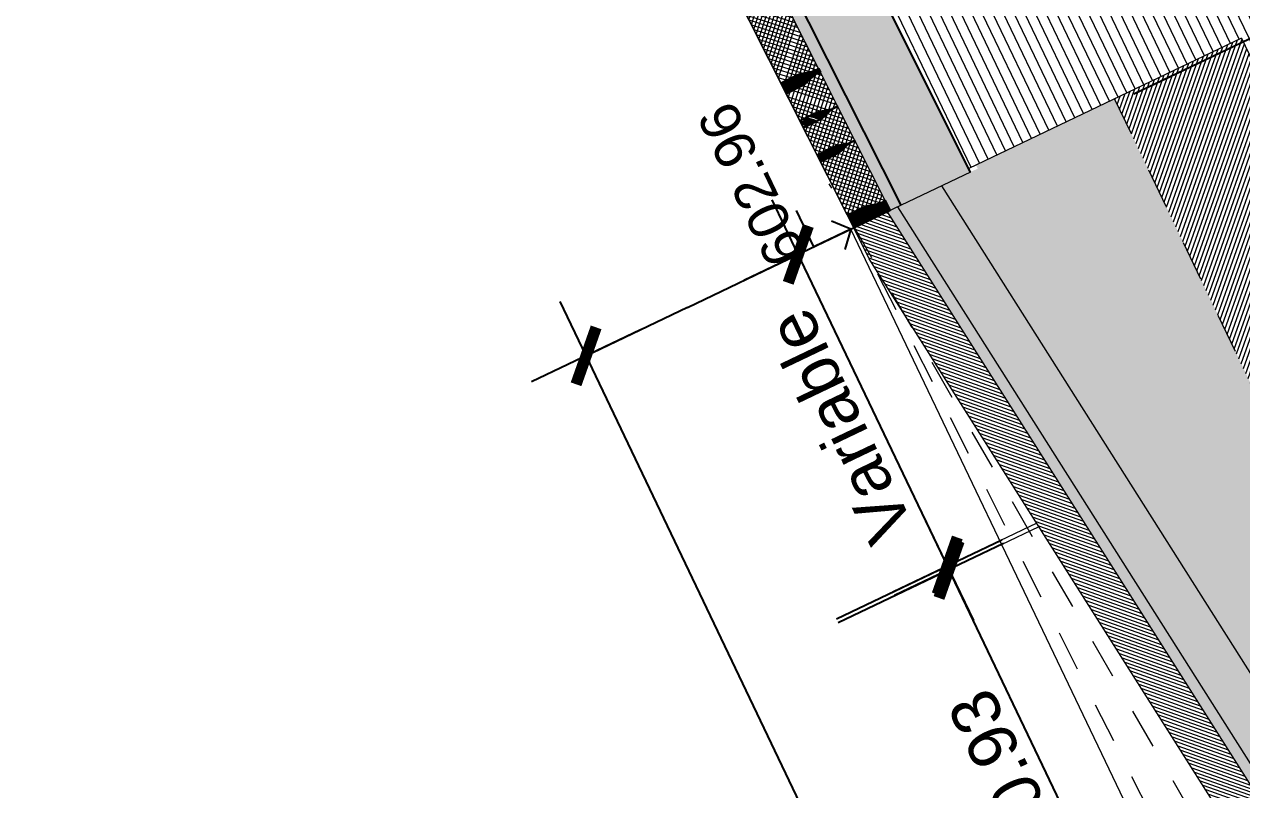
# Model space of a CAD drawing. Header units: metres. Extents: x 678805 to 1359287, y 2747329 to 5497370.
# Drawn here: x 679430.145 to 679433.169, y 2747436.922 to 2747438.824 of the extents above; entities that cross this region are included whole.
import ezdxf
from ezdxf.enums import TextEntityAlignment as Align

# ---------------------------------------------------------------- set-up
doc = ezdxf.new("R2010")
doc.units = ezdxf.units.M
doc.linetypes.add('XREF_MON_WATERFEATURE$0$DASHEDX2', pattern=[1.5, 1, -0.5])
doc.linetypes.add('XREF_MON_WATERFEATURE$0$TRAZOS2', pattern=[9.524999999999999, 6.35, -3.175])
for name, color, linetype, true_color in [('02-L-Waterfeatures 01', 7, 'Continuous', 0x4da6ff), ('XREF_MON_WATERFEATURE$0$01-TX-Dimensions_1-50', 7, 'Continuous', 0x3f5f7f), ('XREF_MON_WATERFEATURE$0$EIT_3 TR sorra', 7, 'Continuous', 0xd8ceb0)]:
    doc.layers.add(name, color=color, linetype=linetype, true_color=true_color)
doc.layers.add('XREF_MON_WATERFEATURE$0$-aux', color=50, linetype='Continuous', plot=False)
doc.layers.add('XREF_MON_WATERFEATURE$0$00_Aux', color=6, linetype='Continuous', plot=False)
for name, color, linetype, lineweight, true_color in [('XREF_MON_WATERFEATURE$0$02-L-projecció', 7, 'Continuous', 5, 0x636363), ('XREF_MON_WATERFEATURE$0$02-L-projecció 2', 7, 'Continuous', 5, 0x636363), ('XREF_MON_WATERFEATURE$0$3-TR D formigó', 7, 'Continuous', 5, 0x666666), ('XREF_MON_WATERFEATURE$0$3-TR tot_u', 7, 'Continuous', 5, 0x787878)]:
    doc.layers.add(name, color=color, linetype=linetype, lineweight=lineweight, true_color=true_color)
for name, color, linetype, lineweight in [('XREF_MON_WATERFEATURE$0$02-L-seccionat', 6, 'Continuous', 5), ('XREF_MON_WATERFEATURE$0$3-TR Formigó', 252, 'Continuous', 0), ('XREF_MON_WATERFEATURE$0$3-TR terra compactada', 45, 'Continuous', 0)]:
    doc.layers.add(name, color=color, linetype=linetype, lineweight=lineweight)
doc.layers.add('XREF_MON_WATERFEATURE$0$COTAUX', color=7, linetype='Continuous')
doc.styles.add('XREF_MON_WATERFEATURE$0$Standard', font='arial.ttf')
doc.dimstyles.new('XREF_MON_WATERFEATURE$0$E50', dxfattribs={"dimscale": 0.03, "dimtxt": 4, "dimasz": 0.5, "dimexe": 0.1, "dimexo": 15, "dimgap": 1, "dimtad": 1, "dimzin": 0, "dimdsep": 46, "dimtxsty": 'XREF_MON_WATERFEATURE$0$Standard', "dimblk1": 'XREF_MON_WATERFEATURE$0$LINCOT200', "dimblk2": 'XREF_MON_WATERFEATURE$0$LINCOT200', "dimsah": 1, "dimcen": 0.1, "dimdle": 0.1, "dimclrt": 256, "dimadec": 0, "dimazin": 0, "dimtfac": 0.01538461538461539, "dimtofl": 0, "dimtmove": 0, "dimatfit": 3, "dimldrblk": 'XREF_MON_WATERFEATURE$0$LINCOT200', "dimfxl": 1, "dimtolj": 1, "dimtzin": 0, "dimarcsym": 0})
pattern_1 = [(46.6425602843627, (-13.9000621442683, 37.14831999293528), (-0.006925483204037492, 0.006539365977722499), []), (136.6425602843626, (-13.9000621442683, 37.14831999293528), (-0.006539365977722499, -0.006925483204037491), [])]

# ---------------------------------------------------------------- blocks, each defined once
blk = doc.blocks.new('XREF_MON_WATERFEATURE$0$View P1')
at = {"layer": 'XREF_MON_WATERFEATURE$0$3-TR D formigó'}
h = blk.add_hatch(dxfattribs=at)
h.set_pattern_fill('_USER', color=256, scale=0.007999999999999995, angle=45.0036907261, pattern_type=0)
h.set_pattern_definition([(45.0036907260999, (1.065019329544157, 7.281242575729266), (-0.005657218625845348, 0.00565648984966723), [])])
h.paths.add_polyline_path([(11.06988786999136, 6.066684098914266), (11.16988787101582, 6.066684098681435), (11.16988787194714, 5.175847615813836), (15.37871509697288, 5.611319712596014), (29.82757349871099, 7.331242577871308), (29.91329469112679, 7.332952586235479), (29.91329469066113, 7.240740440553054), (15.38976698648185, 5.511929299682379), (11.0698878695257, 5.064977574627846)])
at = {"layer": 'XREF_MON_WATERFEATURE$0$3-TR Formigó'}
h = blk.add_hatch(dxfattribs=at)
h.set_pattern_fill('ANSI37', color=256, scale=0.002999999999999998, angle=-16.6334823258583, style=0)
h.set_pattern_definition(pattern_1)
edge = h.paths.add_edge_path()
edge.add_line((30.10825692908838, 7.236966878175735), (30.1080858875066, 7.245160873048007))
edge.add_arc((30.05967887630686, 7.24415043531917), 0.04841755594564079, 1.195806237240636, 17.19482536362935)
edge.add_line((30.10593241360039, 7.258463719626889), (30.09955424303189, 7.279074835823849))
edge.add_arc((30.15414475742728, 7.295968028018251), 0.05714459124524745, 181.1958136972786, 197.1948328235611, ccw=False)
edge.add_line((30.09701261343434, 7.294775456888601), (30.09615435358137, 7.335891774622723))
edge.add_line((30.09615435171872, 7.335891774157062), (30.09535731980577, 7.335875136777759))
edge.add_line((30.09535731980577, 7.335875136544928), (30.09533970477059, 7.336719029583037))
edge.add_line((30.09533970477059, 7.336719029350206), (29.94954559300095, 7.333675735397264))
edge.add_line((29.94954559346661, 7.333675735862926), (29.94956321129575, 7.332831841660663))
edge.add_line((29.94956321083009, 7.332831841427833), (29.94876617798582, 7.332815208472311))
edge.add_line((29.94876617798582, 7.332815208472311), (29.94962443690747, 7.29169888747856))
edge.add_arc((29.89249229850248, 7.290506318211555), 0.05714458374548195, -14.803207648017121, 1.1958114782652274, ccw=False)
edge.add_line((29.94774020137265, 7.275905883638188), (29.94222768303007, 7.255046557635069))
edge.add_arc((29.98903820943087, 7.242675878340378), 0.04841754985913826, 165.196790943468, 181.1958100698574)
edge.add_line((29.94063120475039, 7.241665437584743), (29.94080224493518, 7.233471444109455))
edge.add_line((29.94080224679783, 7.233471444575116), (30.10825693095103, 7.236966878874227))
h = blk.add_hatch(dxfattribs=at)
h.set_pattern_fill('ANSI37', color=256, scale=0.002999999999999998, angle=-16.6334823258583, style=0)
h.set_pattern_definition(pattern_1)
edge = h.paths.add_edge_path()
edge.add_line((30.20319940615445, 7.23894513421692), (30.20302836690098, 7.247139127692208))
edge.add_arc((30.154621347785, 7.24612868251279), 0.04841756388865517, 1.195814743729548, 17.19483387011864)
edge.add_line((30.20087488973513, 7.260441975435242), (30.19449671870098, 7.281053090235218))
edge.add_arc((30.24908723682165, 7.297946280101314), 0.05714459318787532, 181.1958099833262, 197.1948291096085, ccw=False)
edge.add_line((30.19195508910343, 7.296753711765632), (30.19109683064744, 7.337870027404279))
edge.add_line((30.19109683251008, 7.337870027171448), (30.19029980059713, 7.337853390956298))
edge.add_line((30.19029980199412, 7.337853391421959), (30.19028218649328, 7.338697284692898))
edge.add_line((30.19028218323365, 7.338697284460068), (30.11700035259128, 7.337167603895068))
edge.add_line((30.11700035259128, 7.337167604127899), (30.11701796716079, 7.336323711788282))
edge.add_line((30.11701796716079, 7.336323711555451), (30.11622093524784, 7.336307079065591))
edge.add_line((30.11622093524784, 7.336307079065591), (30.11707919463515, 7.295190757606179))
edge.add_arc((30.05994705855846, 7.293998186709359), 0.0571445843779168, -14.803205882980421, 1.1958132433018136, ccw=False)
edge.add_line((30.115194959566, 7.279397753532976), (30.10968244075775, 7.258538426598534))
edge.add_arc((30.15649297041818, 7.246167748933658), 0.04841755049157292, 165.1967930266452, 181.1958121530345)
edge.add_line((30.10808596294373, 7.245157306315377), (30.10825700452551, 7.236963312840089))
edge.add_line((30.10825700452551, 7.236963312607259), (30.20319940615445, 7.238945133984089))
h = blk.add_hatch(dxfattribs=at)
h.set_pattern_fill('ANSI37', color=256, scale=0.002999999999999998, angle=-16.6334823258583, style=0)
h.set_pattern_definition(pattern_1)
edge = h.paths.add_edge_path()
edge.add_line((30.29814166203141, 7.240934022003785), (30.2979706232436, 7.249128015013412))
edge.add_arc((30.24956360645592, 7.248117568204179), 0.04841756333023123, 1.195816856321089, 17.19483598271029)
edge.add_line((30.29581714700907, 7.262430862756446), (30.28943897597492, 7.283041977556422))
edge.add_arc((30.34402949409559, 7.299935166491196), 0.05714459126895966, 181.19580859546, 197.1948277217424, ccw=False)
edge.add_line((30.28689734684303, 7.298742598621175), (30.28603908792138, 7.339858914958313))
edge.add_line((30.28603908792138, 7.339858914492652), (30.28524205554277, 7.339842279208824))
edge.add_line((30.28524205461144, 7.339842279674485), (30.28522443957627, 7.340686170617118))
edge.add_line((30.28522444050759, 7.34068617108278), (30.21194260939956, 7.339156493311748))
edge.add_line((30.21194260846823, 7.339156492846087), (30.21196022350341, 7.338312599109486))
edge.add_line((30.21196022350341, 7.338312599109486), (30.2111631911248, 7.338295965688303))
edge.add_line((30.21116319159046, 7.338295965688303), (30.21202145144343, 7.297179644461721))
edge.add_arc((30.15488931210712, 7.295987068442628), 0.05714458461394389, -14.803200786598097, 1.195818339684024, ccw=False)
edge.add_line((30.21013721870258, 7.281386639690027), (30.20462469849735, 7.260527313919738))
edge.add_arc((30.25143522769213, 7.248156639514491), 0.048417550925804, 165.1967970757233, 181.1958162021125)
edge.add_line((30.20302822068334, 7.247146193636581), (30.20319926226512, 7.238952200626954))
edge.add_line((30.20319926226512, 7.238952200626954), (30.29814166296273, 7.240934022003785))
h = blk.add_hatch(dxfattribs=at)
h.set_pattern_fill('ANSI37', color=256, scale=0.002999999999999998, angle=-16.6334823258583, style=0)
h.set_pattern_definition(pattern_1)
edge = h.paths.add_edge_path()
edge.add_line((30.52932804310694, 7.245759782148525), (30.52915700338781, 7.253953775856644))
edge.add_arc((30.4807499917224, 7.252943331608549), 0.04841755866662362, 1.195813738469033, 17.19483286485752)
edge.add_line((30.52700352668762, 7.267256622435525), (30.52062535658479, 7.287867737933993))
edge.add_arc((30.57521587610245, 7.304760934086516), 0.05714459508307852, 181.1958164730087, 197.194835599291, ccw=False)
edge.add_line((30.5180837251246, 7.303568360162899), (30.51722546620294, 7.344684678129852))
edge.add_line((30.51722546713427, 7.344684677897021), (30.5164284366183, 7.344668040052056))
edge.add_line((30.51642843568698, 7.344668039819226), (30.51641081972048, 7.345511931693181))
edge.add_line((30.5164108206518, 7.345511931693181), (30.31688283570111, 7.3413470024243))
edge.add_line((30.31688283476979, 7.34134700265713), (30.31690044980496, 7.340503108920529))
edge.add_line((30.31690044980496, 7.340503108920529), (30.31610341835767, 7.340486474568024))
edge.add_line((30.31610341835767, 7.340486474568024), (30.31696167727932, 7.299370155669749))
edge.add_arc((30.25982953142375, 7.298177581513301), 0.05714459165545941, -14.80320332302972, 1.195815803252799, ccw=False)
edge.add_line((30.31507744267583, 7.28357714950107), (30.30956492293626, 7.26271782326512))
edge.add_arc((30.35637545399368, 7.250347146997228), 0.04841755112400788, 165.1967951098214, 181.1958142362106)
edge.add_line((30.3079684455879, 7.249336702516302), (30.30813948670402, 7.241142709506676))
edge.add_line((30.30813948810101, 7.241142709506676), (30.52932804450393, 7.245759782381356))
h = blk.add_hatch(dxfattribs=at)
h.set_pattern_fill('ANSI31', color=256, scale=0.003, angle=90)
h.set_pattern_definition([(135, (0, -0.01999999978579581), (-0.006735192090801865, -0.006735192090801865), [])])
h.paths.add_polyline_path([(16.19224042538553, 4.958628713851795), (15.6922404258512, 4.958628713851795), (15.69224042491987, 4.736846192041412), (16.19224042538553, 4.736846191110089)])
h.paths.add_polyline_path([(21.6594404252246, 5.308628713479266), (21.15944042615592, 5.308628713944927), (15.69224042538553, 5.308628713479266), (15.6922404258512, 4.958628713851795), (16.19224042538553, 4.958628713851795), (21.65944042569026, 4.958628713386133)])
h.paths.add_polyline_path([(21.65944042569026, 5.609418003121391), (21.15944042662159, 5.60941800265573), (21.15944042615592, 5.308628713944927), (21.6594404252246, 5.308628713479266)])
h.paths.add_polyline_path([(27.12664042459801, 5.60941800265573), (27.12664042413235, 6.260207291925326), (29.92329468298703, 6.260207292158157), (29.92329468298703, 6.610207293415442), (26.62664042552933, 6.610207291785628), (26.62664042506367, 5.959417999954894), (21.1594404252246, 5.959418002748862), (21.15944042662159, 5.60941800265573), (21.65944042569026, 5.609418003121391)])
at = {"layer": 'XREF_MON_WATERFEATURE$0$3-TR terra compactada'}
h = blk.add_hatch(dxfattribs=at)
h.set_pattern_fill('LINE', color=256, scale=0.007499999999999999, angle=-115.5575462493456, style=0)
h.set_pattern_definition([(3.66378788500146e-05, (-26.97329562623054, -17.13623808929697), (-1.522694161038007e-08, 0.02381249999999513), [])])
h.paths.add_polyline_path([(34.41064929263666, 6.984919309616089e-10), (34.41064929263666, 7.090219076024368), (29.92329468252137, 7.011460061883554), (29.92329468298703, 6.260207292158157), (27.12664042413235, 6.260207292158157), (27.12664042413235, 5.60941800288856), (21.65944042569026, 5.609418003121391), (21.65944042569026, 4.958628713386133), (16.19224042538553, 4.958628713851795), (16.19224042538553, 4.386846190784127), (10.06946854665875, 4.386846198001876), (10.06946854665875, 4.736846192041412), (10.72050920827314, 4.736846190877259), (10.72050921013579, 5.583192354766652), (10.46590279601514, 5.583192354300991), (3.171591598540545, 3.266520275967196), (3.171591598540545, 2.633998685283586), (2.220548637211323, 2.633998685050756), (2.220548637211323, 3.232379126129672), (2.219900731928647, 3.162678002379835), (1.84559687320143, 3.162678002147004), (-1.396983861923218e-09, 3.198383478680626), (0, 0)])
at = {"layer": 'XREF_MON_WATERFEATURE$0$3-TR tot_u'}
h = blk.add_hatch(dxfattribs=at)
h.set_pattern_fill('AR-CONC', color=256, scale=0.0002499999999999998, angle=91.91934116585045)
h.set_pattern_definition([(160.1953837760714, (-13.9000621442683, 37.14831999293528), (-0.0119837746119615, 0.04412166021482197), [0.004762499999999976, -0.0523874999999998]), (105.1953837760713, (-13.9000621442683, 37.14831999293528), (-0.04178600144815682, -0.02475845587120788), [0.003809999999999986, -0.04191014604249979]), (210.6468284760713, (-13.90106078842655, 37.15199678507634), (-0.05376977419134751, 0.01936320490297469), [0.004047502199999985, -0.04452256114999987]), (156.3795837760713, (-13.91198135819286, 37.1439356666524), (-0.01353125158504966, 0.0672318225608572), [0.007143749999999986, -0.0785812499999998]), (206.8309413860712, (-13.91310896817595, 37.14953831047751), (-0.07854296077851025, 0.03434791022802331), [0.006071255784999981, -0.06678390203999972]), (101.3795349460713, (-13.91198135819286, 37.1439356666524), (-0.07854296077681319, 0.0343479102322367), [0.00571499176749998, -0.06286493297999969]), (131.1953837760714, (-13.91119371727109, 37.15099135390483), (0.01090932689885463, 0.04439938047567266), [0.004762499999999979, -0.05238749999999982]), (76.19538377607144, (-13.91119371727109, 37.15099135390483), (-0.04854992515916642, -0.001395838564927025), [0.003809999999999993, -0.0419099999999999]), (181.6468287760715, (-13.91028460860252, 37.1546913033817), (-0.03764059845419174, 0.04300354174937727), [0.004047502199999976, -0.0445224843999998]), (147.6953837760714, (-13.9000621442683, 37.14831999293528), (-0.02010573042285457, -0.006572897646282036), [0, -0.04140199999999988, 0, -0.04254499999999988, 0, -0.04206874999999988]), (117.6953837760714, (-13.9000621442683, 37.14831999293528), (-0.02927230345917206, 0.007031762190172694), [0, -0.02425699999999994, 0, -0.0404494999999999, 0, -0.01603374999999995]), (77.69538377607141, (-13.89517361950129, 37.13503006868996), (-0.01035809753840052, 0.03230807276401643), [0, -0.0158749999999999, 0, -0.0495299999999998, 0, -0.06572249999999961]), (67.69538377607145, (-13.8929814551957, 37.12907046149485), (-0.01875020766059965, 0.03256113118745859), [0, -0.02063749999999998, 0, -0.03289299999999996, 0, -0.04667249999999996])])
h.paths.add_polyline_path([(29.91327959578484, 7.011459797387943), (34.48983808746561, 7.091605853522196), (34.48983808793128, 7.298646226758137), (29.91327959578484, 7.202589231310412)])
h = blk.add_hatch(dxfattribs=at)
h.set_pattern_fill('AR-CONC', color=256, scale=0.0002499999999999999, angle=90.26570526807289)
h.set_pattern_definition([(140.2657052680729, (0, 0), (0.003773512051171043, 0.04556415653627494), [0.004762499999999985, -0.05238749999999987]), (85.26570526807289, (0, 0), (-0.04772283811344968, -0.009032263091240576), [0.003809999999999995, -0.04191014604249993]), (190.7171499680728, (0.0003144596703350544, 0.003797000972554088), (-0.04394932411475805, 0.03653189333389428), [0.004047502199999997, -0.04452256114999997]), (136.4499052680729, (-0.01269986154511571, -5.889520980417728e-05), (0.01019619245179767, 0.06781777343586562), [0.00714374999999999, -0.07858124999999985]), (186.9012628780729, (-0.01185018755495548, 0.005592581117525697), (-0.06213110139608617, 0.05906354090465796), [0.006071255784999998, -0.06678390203999997]), (81.44985643807294, (-0.01269986154511571, -5.889520980417728e-05), (-0.06213110139305461, 0.05906354090804056), [0.005714991767499997, -0.06286493297999995]), (111.2657052680729, (-0.009554344695061445, 0.006305760471150279), (0.02539024991714182, 0.0380217517896624), [0.004762499999999997, -0.05238749999999997]), (56.26570526807292, (-0.009554344695061445, 0.006305760471150279), (-0.04611814680896036, 0.01523680193371223), [0.003809999999999995, -0.04190999999999993]), (161.7171502680728, (-0.007438491098582745, 0.009474239777773619), (-0.02072789712909244, 0.05325855363775753), [0.004047502199999989, -0.0445224843999999]), (127.7657052680729, (0, 0), (-0.02114211319988085, 0.0006741133053303908), [0, -0.04140199999999992, 0, -0.04254499999999993, 0, -0.04206874999999993]), (97.76570526807282, (0, 0), (-0.02512234202616146, 0.01658859127308769), [0, -0.02425699999999996, 0, -0.04044949999999993, 0, -0.01603374999999997]), (57.76570526807287, (6.566988304257393e-05, -0.01416034786961973), (0.001274973128146501, 0.03390392593583378), [0, -0.01587499999999997, 0, -0.04952999999999993, 0, -0.06572249999999986]), (47.76570526807289, (9.511597454547882e-05, -0.02051027934066951), (-0.006528288533737195, 0.03700241884448602), [0, -0.02063749999999999, 0, -0.03289299999999998, 0, -0.04667249999999997])])
h.paths.add_polyline_path([(29.91328940121457, 7.091812344035134), (29.91328144446015, 7.212658569449559), (15.39284863416106, 5.484215829055756), (11.06957543129101, 5.037311527179554), (11.06953251361847, 4.916667651152238), (15.40611090371385, 5.364947333233431)])
h = blk.add_hatch(dxfattribs=at)
h.set_pattern_fill('AR-CONC', color=256, scale=0.0008, angle=90.26570526807289)
h.set_pattern_definition([(140.2657052680729, (0, -0.01999999978579581), (0.01207523856374733, 0.1458053009160799), [0.01523999999999997, -0.1676399999999996]), (85.26570526807289, (0, -0.01999999978579581), (-0.152713081963039, -0.02890324189196987), [0.01219199999999999, -0.1341124673359998]), (190.7171499680728, (0.001006267499178648, -0.007849597139284015), (-0.1406378371672258, 0.1169020586684618), [0.01295200704, -0.14247219568]), (136.4499052680729, (-0.04063956160098314, -0.02018846408464015), (0.03262781584575249, 0.21701687499477), [0.02285999999999997, -0.2514599999999996]), (186.9012628780729, (-0.03792059980332851, -0.002103740582242608), (-0.1988195244674759, 0.1890033308949055), [0.019428018512, -0.213708486528]), (81.44985643807294, (-0.04063956160098314, -0.02018846408464015), (-0.1988195244577748, 0.1890033309057298), [0.018287973656, -0.201167785536]), (111.2657052680729, (-0.03057390451431274, 0.0001784332562237978), (0.08124879973485388, 0.1216696057269197), [0.01524, -0.16764]), (56.26570526807292, (-0.03057390451431274, 0.0001784332562237978), (-0.1475780697886732, 0.04875776618787916), [0.01219199999999999, -0.1341119999999998]), (161.7171502680728, (-0.02380317077040672, 0.01031756703741848), (-0.06632927081309586, 0.1704273716408242), [0.01295200703999998, -0.1424719500799997]), (127.7657052680729, (0, -0.01999999978579581), (-0.06765476223961875, 0.002157162577057243), [0, -0.1324863999999998, 0, -0.1361439999999998, 0, -0.1346199999999998]), (97.76570526807282, (0, -0.01999999978579581), (-0.08039149448371669, 0.05308349207388066), [0, -0.07762239999999987, 0, -0.1294383999999998, 0, -0.05130799999999994]), (57.76570526807287, (0.0002101385034620762, -0.06531311268918216), (0.004079914010068811, 0.1084925629946682), [0, -0.05079999999999995, 0, -0.1584959999999998, 0, -0.2103119999999998]), (47.76570526807289, (0.0003043711185455322, -0.08563289395533502), (-0.02089052330795903, 0.1184077403023553), [0, -0.06603999999999999, 0, -0.1052576, 0, -0.149352])])
h.paths.add_polyline_path([(26.62664042552933, 5.959418002981693), (26.62664042506367, 6.610207291785628), (29.92329468205571, 6.610207293415442), (29.92329468205571, 6.991635184502229), (29.91329469159245, 6.991460061864927), (29.91328940121457, 7.091812344035134), (15.40611090231687, 5.344947333214805), (11.06953251361847, 4.916667651152238), (11.06946854433045, 4.736846191575751), (15.6922404258512, 4.736846193904057), (15.69224042538553, 5.308628713479266), (21.15944042615592, 5.308628713944927), (21.1594404252246, 5.959418002748862)])
at = {"layer": 'XREF_MON_WATERFEATURE$0$EIT_3 TR sorra'}
h = blk.add_hatch(dxfattribs=at)
h.set_pattern_fill('ANSI36', color=256, scale=0.001075000000000009, angle=0.6283595741102835, style=0, double=1)
h.set_pattern_definition([(45.62835957411023, (2.240286854561418, -63.5769064144697), (0.001737188201119408, 0.006656422095089368), [0.008532812500000025, -0.001706562500000008, 0, -0.001706562500000008])])
edge = h.paths.add_edge_path()
edge.add_line((29.94080238696188, 7.233464575139806), (29.9132795962505, 7.23290367028676))
edge.add_line((29.91327959671617, 7.23290367028676), (29.9132795962505, 7.332184273516759))
edge.add_line((29.91327959578484, 7.332184273283929), (29.94876624643803, 7.332811833824962))
edge.add_line((29.94876624643803, 7.332811834057793), (29.94962457707152, 7.29169201827608))
edge.add_arc((29.89249243447557, 7.290499442955479), 0.05714458896523957, -14.803201955463692, 1.1958171708470218, ccw=False)
edge.add_line((29.94774034293368, 7.275899012573063), (29.94222782412544, 7.255039688199759))
edge.add_arc((29.98903834912926, 7.242669010767713), 0.04841754550827115, 165.1967923230876, 181.1958114493007)
edge.add_line((29.94063134631142, 7.241658569080755), (29.94080238696188, 7.233464574906975))
edge.add_line((29.94080238696188, 7.233464575139806), (29.9132795962505, 7.23290367028676))
h = blk.add_hatch(dxfattribs=at)
h.set_pattern_fill('ANSI36', color=256, scale=0.001075000000000009, angle=0.6283595741102835, style=0, double=1)
h.set_pattern_definition([(63.90440218433128, (47.93239995650947, 255.9046915234067), (-0.0004378649458411338, 0.006865424403728143), [0.008532812500000073, -0.001706562500000015, 0, -0.001706562500000015])])
h.paths.add_polyline_path([(29.91327959578484, 7.202589231310412), (34.48983808793128, 7.298646226758137), (34.48983808793128, 7.328424698440358), (29.91327959671617, 7.23290367028676)])
h = blk.add_hatch(dxfattribs=at)
h.set_pattern_fill('ANSI36', color=256, scale=0.001075000000000009, angle=0.6283595741102835, style=0, double=1)
h.set_pattern_definition([(45.62835957411023, (2.145344383083284, -63.57888493221253), (0.001737188201119408, 0.006656422095089368), [0.008532812500000025, -0.001706562500000008, 0, -0.001706562500000008])])
edge = h.paths.add_edge_path()
edge.add_line((30.10825700499117, 7.236963313538581), (30.10808596480638, 7.2451573072467))
edge.add_arc((30.05967895779759, 7.244146860670298), 0.04841755232857454, 1.19581695853053, 17.19483608464246)
edge.add_line((30.10593248857185, 7.258460153127089), (30.09955431940034, 7.27907127304934))
edge.add_arc((30.15414483798668, 7.295964465243742), 0.05714459372281501, 181.1958132952155, 197.1948324214335, ccw=False)
edge.add_line((30.09701268794015, 7.294771893648431), (30.096154356841, 7.335891706170514))
edge.add_line((30.09615435730666, 7.335891706636176), (30.11622086539865, 7.336310570361093))
edge.add_line((30.11622086493298, 7.336310569895431), (30.11707919510081, 7.295190759235993))
edge.add_arc((30.05994703946635, 7.293998187640682), 0.05714460118879253, -14.803205561382299, 1.1958135649281871, ccw=False)
edge.add_line((30.11519496096298, 7.279397750506178), (30.1096824426204, 7.258538427529857))
edge.add_arc((30.1564929606393, 7.246167748700827), 0.04841754238392307, 165.1967898880893, 181.1958090143016)
edge.add_line((30.10808596294373, 7.245157309575006), (30.10825700452551, 7.236963314004242))
h = blk.add_hatch(dxfattribs=at)
h.set_pattern_fill('ANSI36', color=256, scale=0.001075000000000009, angle=0.6283595741102835, style=0, double=1)
h.set_pattern_definition([(45.62835957411023, (2.407741543836892, -63.57341117202304), (0.001737188201119408, 0.006656422095089368), [0.008532812500000025, -0.001706562500000008, 0, -0.001706562500000008])])
edge = h.paths.add_edge_path()
edge.add_line((30.20319948298857, 7.238941637100652), (30.2030284400098, 7.247135629877448))
edge.add_arc((30.15462142415345, 7.246125187491998), 0.04841756087743781, 1.195811309635296, 17.1948304357473)
edge.add_line((30.2008749647066, 7.260438476921991), (30.19449679553509, 7.281049595912918))
edge.add_arc((30.24908731132746, 7.297942788572982), 0.05714459041969557, 181.1958138313419, 197.1948329575603, ccw=False)
edge.add_line((30.19195516593754, 7.29675021651201), (30.19109683483839, 7.337870028568432))
edge.add_line((30.19109683297575, 7.337870028335601), (30.21116334060207, 7.338288894854486))
edge.add_line((30.21116334153339, 7.338288894854486), (30.21202167216688, 7.29716908140108))
edge.add_arc((30.15488952817395, 7.295976510038599), 0.05714458853100855, -14.803205386173317, 1.195813740137396, ccw=False)
edge.add_line((30.21013743616641, 7.281376076163724), (30.2046249168925, 7.26051675202325))
edge.add_arc((30.25143544236198, 7.248146073194221), 0.04841754819839182, 165.1967907090084, 181.1958098352212)
edge.add_line((30.20302843861282, 7.247135632205755), (30.20319948159158, 7.238941635238007))
h = blk.add_hatch(dxfattribs=at)
h.set_pattern_fill('ANSI36', color=256, scale=0.001075000000000009, angle=0.6283595741102835, style=0, double=1)
h.set_pattern_definition([(45.62835957411023, (2.607624026946723, -63.56923177163117), (0.001737188201119408, 0.006656422095089368), [0.008532812500000025, -0.001706562500000008, 0, -0.001706562500000008])])
edge = h.paths.add_edge_path()
edge.add_line((30.30813955888152, 7.241139217047021), (30.2981417379342, 7.240930522792041))
edge.add_line((30.2981417379342, 7.240930522792041), (30.29797069635242, 7.249124515801668))
edge.add_arc((30.24956368561834, 7.248114074813202), 0.04841755565540629, 1.195810304373306, 17.19482943048476)
edge.add_line((30.29581722058356, 7.262427361682057), (30.28943905001506, 7.283038481604308))
edge.add_arc((30.34402956394479, 7.299931670771912), 0.0571445882334241, 181.1958107875473, 197.1948299137658, ccw=False)
edge.add_line((30.28689742088318, 7.298739101970568), (30.28603908931836, 7.339858914958313))
edge.add_line((30.2860390888527, 7.339858914725482), (30.31610341835767, 7.340486474800855))
edge.add_line((30.31610341835767, 7.340486474568024), (30.31696174945682, 7.299366661114618))
edge.add_arc((30.25982960220426, 7.298174089053646), 0.05714459268419951, -14.803204889352912, 1.1958142369584266, ccw=False)
edge.add_line((30.31507751438767, 7.28357365517877), (30.30956499557942, 7.262714331271127))
edge.add_arc((30.35637552011758, 7.250343656400219), 0.04841754447942807, 165.1967941717166, 181.1958132979298)
edge.add_line((30.30796851869673, 7.249333212384954), (30.30813955934718, 7.241139217279851))
edge.add_line((30.30813955888152, 7.241139217047021), (30.2981417379342, 7.240930522792041))
h = blk.add_hatch(dxfattribs=at)
h.set_pattern_fill('ANSI36', color=256, scale=0.001075000000000009, angle=0.6283595741102835, style=0, double=1)
h.set_pattern_definition([(45.62835957411023, (1.065019329544157, 7.281242575729266), (0.001737188201119409, 0.006656422095089366), [0.008532812500000039, -0.00170656250000001, 0, -0.00170656250000001])])
h.paths.add_polyline_path([(11.06989003578201, 5.064977798843756), (11.06956831598654, 5.03731079143472), (15.39284863416106, 5.484215829055756), (29.91328144446015, 7.212658569449559), (29.91329469066113, 7.240740440553054), (15.38976698648185, 5.511929299682379)])
at = {"layer": 'XREF_MON_WATERFEATURE$0$-aux'}
for points in [[(29.94080238696188, 7.233464575139806), (29.91327959671617, 7.23290367028676), (29.91327959578484, 7.332184273283929), (29.94876624643803, 7.332811834057793), (29.9496245784685, 7.291692018741742, -0.0699225111484148), (29.94774034293368, 7.275899012573063), (29.94222782412544, 7.255039687966928, 0.06992251114798485), (29.94063134631142, 7.241658569080755), (29.94080238696188, 7.233464575139806), (29.91327959671617, 7.23290367028676)], [(30.10825700452551, 7.236963313538581), (30.10825700499117, 7.236963313538581), (30.10808596527204, 7.2451573072467, 0.06992251114754273), (30.10593248857185, 7.258460153127089), (30.09955432033166, 7.279071272118017, -0.06992251114800961), (30.09701268794015, 7.294771893648431), (30.09615435730666, 7.335891706636176), (30.11622086493298, 7.336310569895431), (30.11707919510081, 7.295190759003162, -0.0699225111484148), (30.11519496096298, 7.279397750506178), (30.10968244122341, 7.258538427297026, 0.06992251114798485), (30.10808596294373, 7.245157309575006), (30.10825700452551, 7.236963313538581), (30.10825700499117, 7.236963313538581)], [(30.20319948159158, 7.238941635238007), (30.20319948298857, 7.238941637100652), (30.2030284400098, 7.247135629644617, 0.06992251114754273), (30.2008749647066, 7.260438476921991), (30.19449679506943, 7.281049595912918, -0.06992251114800961), (30.19195516593754, 7.29675021651201), (30.19109683297575, 7.337870028335601), (30.21116334153339, 7.338288894854486), (30.21202167170122, 7.297169081633911, -0.0699225111484148), (30.21013743616641, 7.281376076163724), (30.2046249168925, 7.260516752256081, 0.06992251114798485), (30.20302843861282, 7.247135632205755), (30.20319948159158, 7.238941635238007), (30.20319948298857, 7.238941637100652)], [(30.30813955888152, 7.241139217047021), (30.2981417379342, 7.240930522792041), (30.29797069821507, 7.249124515568838, 0.06992251114754273), (30.29581722058356, 7.262427361682057), (30.28943905001506, 7.283038481837139, -0.06992251114800961), (30.28689742088318, 7.298739101970568), (30.2860390888527, 7.339858914725482), (30.31610341835767, 7.340486474568024), (30.31696175085381, 7.299366661580279, -0.0699225111484148), (30.31507751438767, 7.28357365517877), (30.30956499651074, 7.262714331271127, 0.06992251114798485), (30.30796851869673, 7.249333212384954), (30.30813955888152, 7.241139217047021), (30.2981417379342, 7.240930522792041)]]:
    blk.add_lwpolyline(points, format="xyb", dxfattribs=at)
at = {"layer": 'XREF_MON_WATERFEATURE$0$00_Aux'}
for points in [[(29.91327959578484, 7.202589231310412), (34.48983808793128, 7.298646226758137)], [(29.91327959578484, 7.011459797387943), (34.48983808746561, 7.091605853522196)]]:
    blk.add_lwpolyline(points, dxfattribs=at)
at = {"layer": 'XREF_MON_WATERFEATURE$0$02-L-projecció', "linetype": 'XREF_MON_WATERFEATURE$0$TRAZOS2', "ltscale": 0.01, "flags": 128}
blk.add_lwpolyline([(10.27013304131106, 6.103990859119222), (12.14889832306653, 6.137579037575051), (15.37425452005118, 6.220831928076223), (30.03857161896303, 7.34083192772232)], dxfattribs=at)
at = {"layer": 'XREF_MON_WATERFEATURE$0$02-L-projecció'}
for points in [[(29.91328144446015, 7.212658569449559), (15.39284863416106, 5.484215829055756), (11.06886179745197, 5.03723775758408)], [(29.91328940121457, 7.091812344035134), (15.40611090371385, 5.364947333233431), (11.06952540017664, 4.916666915407404)]]:
    blk.add_lwpolyline(points, dxfattribs=at)
at = {"layer": 'XREF_MON_WATERFEATURE$0$02-L-projecció', "linetype": 'XREF_MON_WATERFEATURE$0$TRAZOS2', "ltscale": 0.01}
blk.add_lwpolyline([(26.62664042506367, 5.959418002748862), (26.62664042506367, 6.610207291785628), (29.92329468298703, 6.610207293415442)], dxfattribs=at)
at = {"layer": 'XREF_MON_WATERFEATURE$0$02-L-projecció 2'}
for points in [[(11.06984042655677, 7.341138346353546), (29.91329469066113, 7.341242576949298)], [(29.05510963639244, 7.239292181329802), (29.05510963499546, 7.341242574853823), (29.0451096361503, 7.341242575785145), (29.04510963568464, 7.238101829076186)], [(29.91329469112679, 7.332952586235479), (29.91329469066113, 7.341242576949298)]]:
    blk.add_lwpolyline(points, dxfattribs=at)
at = {"layer": 'XREF_MON_WATERFEATURE$0$02-L-projecció 2', "linetype": 'XREF_MON_WATERFEATURE$0$TRAZOS2', "ltscale": 0.01}
blk.add_lwpolyline([(11.1698704645969, 6.534318688092753), (11.61999126058072, 6.538218674482778), (11.61995441839099, 6.677146107656881), (12.06999102095142, 6.681045311735943), (12.06995417829603, 6.819972802186385), (12.52129834750667, 6.824270641198382), (12.5199626320973, 6.962750524980947), (13.48763865791261, 6.978327420307323), (29.91329469159245, 7.331263793399557)], dxfattribs=at)
at = {"layer": 'XREF_MON_WATERFEATURE$0$02-L-seccionat'}
for points in [[(29.94954558927566, 7.33367573725991), (34.48983808793128, 7.428450378123671)], [(29.91329469112679, 7.332952586235479), (29.91329469066113, 7.240740440553054)], [(29.91329469112679, 7.01146159437485), (29.91327959578484, 7.240738643798977)], [(29.92329468298703, 6.260207292390987), (29.92329468205571, 7.011635184520856)], [(29.92329468298703, 6.260207292158157), (27.12664042413235, 6.26020729355514), (27.12664042413235, 5.609418003121391)]]:
    blk.add_lwpolyline(points, dxfattribs=at)
blk.add_lwpolyline([(11.06988786999136, 6.066684098914266), (11.16988787101582, 6.066684098681435), (11.16988787194714, 5.175847615813836), (15.37871509697288, 5.611319712596014), (29.82757349871099, 7.331242577871308), (29.91329469112679, 7.332952586235479), (29.91329469066113, 7.240740440553054), (15.38976698648185, 5.511929299682379), (11.0698878695257, 5.064977574627846)], close=True, dxfattribs=at)
for points in [[(30.10825692908838, 7.236966878175735), (30.10808588797227, 7.245160873280838, 0.06992251114875708), (30.10593241360039, 7.258463719626889), (30.09955424210057, 7.279074835358188, -0.0699225111482901), (30.09701261343434, 7.294775456888601), (30.09615435171872, 7.335891774157062), (30.09535731980577, 7.335875136544928), (30.09533970477059, 7.336719029350206), (29.94954559346661, 7.333675735862926), (29.94956321083009, 7.332831841427833), (29.94876617798582, 7.332815208472311), (29.94962443690747, 7.29169888747856, -0.0699225111482901), (29.94774020137265, 7.275905883638188), (29.94222768303007, 7.2550465578679, 0.06992251114875708), (29.94063120475039, 7.241665437584743), (29.94080224679783, 7.233471444575116)], [(30.20319940615445, 7.23894513421692), (30.20302836690098, 7.247139127459377, 0.06992251114875708), (30.20087488973513, 7.260441975435242), (30.19449671870098, 7.281053090235218, -0.0699225111482901), (30.19195508910343, 7.296753711765632), (30.19109683251008, 7.337870027171448), (30.19029980199412, 7.337853391421959), (30.19028218323365, 7.338697284460068), (30.11700035259128, 7.337167604127899), (30.11701796716079, 7.336323711555451), (30.11622093524784, 7.336307079065591), (30.11707919463515, 7.295190757606179, -0.0699225111482901), (30.115194959566, 7.279397753532976), (30.10968244075775, 7.258538426598534, 0.06992251114875708), (30.10808596294373, 7.245157306315377), (30.10825700452551, 7.236963312607259)], [(30.29814166203141, 7.240934022003785), (30.29797062370926, 7.249128014780581, 0.06992251114875708), (30.29581714700907, 7.262430862756446), (30.28943897504359, 7.283041977323592, -0.0699225111482901), (30.28689734684303, 7.298742598621175), (30.28603908792138, 7.339858914492652), (30.28524205461144, 7.339842279674485), (30.28522444050759, 7.34068617108278), (30.21194260846823, 7.339156492846087), (30.21196022350341, 7.338312599109486), (30.21116319159046, 7.338295965688303), (30.21202145330608, 7.297179645160213, -0.0699225111482901), (30.21013721870258, 7.281386639690027), (30.20462469710037, 7.260527314152569, 0.06992251114875708), (30.20302822068334, 7.247146193636581), (30.20319926226512, 7.238952200626954)], [(30.52932804310694, 7.245759782148525), (30.52915700385347, 7.253953775623813, 0.06992251114875708), (30.52700352668762, 7.267256622435525), (30.52062535658479, 7.287867738166824, -0.0699225111482901), (30.5180837251246, 7.303568360162899), (30.51722546713427, 7.344684677897021), (30.51642843568698, 7.344668039819226), (30.5164108206518, 7.345511931693181), (30.31688283476979, 7.34134700265713), (30.31690044980496, 7.340503108920529), (30.31610341835767, 7.340486474568024), (30.31696167727932, 7.299370155436918, -0.0699225111482901), (30.31507744267583, 7.28357714950107), (30.30956492293626, 7.26271782303229, 0.06992251114875708), (30.3079684455879, 7.249336702516302), (30.30813948810101, 7.241142709506676)]]:
    blk.add_lwpolyline(points, format="xyb", close=True, dxfattribs=at)
blk = doc.blocks.new('XREF_MON_WATERFEATURE$0$LINCOT200')
for p, q in [((0, -9.999961704014428), (0, 10.00003829598555)), ((3.694822225952521e-13, 3.829598557558711e-05), (10.00000000000051, 3.829598557558711e-05))]:
    blk.add_line(p, q)
at = {"const_width": 1.875}
blk.add_lwpolyline([(3.535533801624467, -3.535495714255788), (-3.535533950636761, 3.535572157214077)], dxfattribs=at)
at = {"layer": 'XREF_MON_WATERFEATURE$0$COTAUX'}
blk.add_line((0, 0), (-1.249999999999915, 0), dxfattribs=at)
blk = doc.blocks.new('*D681')
at = {"layer": 'DEFPOINTS', "color": 0, "transparency": 16777216}
for p in [(679432.1979076213, 2747438.314674756), (679431.5403184532, 2747438.000209183), (679440.2841709381, 2747421.405227002)]:
    blk.add_point(p, dxfattribs=at)
at = {"layer": 'XREF_MON_WATERFEATURE$0$01-TX-Dimensions_1-50', "color": 0, "lineweight": -2, "transparency": 16777216}
for p, q in [((679431.7919391491, 2747438.120536662), (679431.5376119965, 2747437.99891493)), ((679439.6201104983, 2747421.104293711), (679431.5467897231, 2747437.986676901)), ((679439.878202466, 2747421.211088908), (679439.6238753115, 2747421.089467175))]:
    blk.add_line(p, q, dxfattribs=at)
at = {"layer": 'XREF_MON_WATERFEATURE$0$01-TX-Dimensions_1-50', "color": 0, "lineweight": -2, "transparency": 16777216, "xscale": 0.015, "yscale": 0.015, "zscale": 0.015}
for p, rotation in [((679431.5403184532, 2747438.000209183), 115.5575828872426), ((679439.6265817682, 2747421.090761429), 295.5575828872426)]:
    blk.add_blockref('XREF_MON_WATERFEATURE$0$LINCOT200', p, dxfattribs=dict(at, rotation=rotation))
at = {"layer": 'XREF_MON_WATERFEATURE$0$01-TX-Dimensions_1-50', "transparency": 16777216, "insert": (679434.9186975202, 2747430.724015738), "char_height": 0.12, "attachment_point": 5, "rotation": 115.55758288724267, "style": 'XREF_MON_WATERFEATURE$0$Standard'}
blk.add_mtext('\\A1;18.74', dxfattribs=at)
blk = doc.blocks.new('*D680')
at = {"layer": 'DEFPOINTS', "color": 0, "transparency": 16777216}
for p in [(679436.334864852, 2747440.292991437), (679432.495428381, 2747438.456935362), (679434.057020559, 2747436.351133185)]:
    blk.add_point(p, dxfattribs=at)
at = {"layer": 'XREF_MON_WATERFEATURE$0$01-TX-Dimensions_1-50', "color": 0, "lineweight": -2, "transparency": 16777216}
for p, q in [((679432.9013968532, 2747438.651073456), (679436.3375713085, 2747440.294285691)), ((679437.438627469, 2747437.984877593), (679436.3413361219, 2747440.279459155)), ((679434.4629890311, 2747436.545271279), (679437.4478051953, 2747437.972639565))]:
    blk.add_line(p, q, dxfattribs=at)
at = {"layer": 'XREF_MON_WATERFEATURE$0$01-TX-Dimensions_1-50', "color": 0, "lineweight": -2, "transparency": 16777216, "xscale": 0.015, "yscale": 0.015, "zscale": 0.015}
for p, rotation in [((679436.334864852, 2747440.292991437), 115.5575828872426), ((679437.4450987389, 2747437.971345311), 295.5575828872426)]:
    blk.add_blockref('XREF_MON_WATERFEATURE$0$LINCOT200', p, dxfattribs=dict(at, rotation=rotation))
at = {"layer": 'XREF_MON_WATERFEATURE$0$01-TX-Dimensions_1-50', "transparency": 16777216, "insert": (679436.8076434882, 2747439.09279339), "char_height": 0.12, "attachment_point": 5, "rotation": 115.55758288724267, "style": 'XREF_MON_WATERFEATURE$0$Standard'}
blk.add_mtext('\\A1;2.57', dxfattribs=at)
blk = doc.blocks.new('*D720')
at = {"layer": 'DEFPOINTS', "color": 0, "transparency": 16777216}
for p in [(679432.5728188343, 2747437.531612609), (679432.4419447382, 2747437.469098325), (679432.9736670932, 2747436.692433937)]:
    blk.add_point(p, dxfattribs=at)
at = {"layer": 'XREF_MON_WATERFEATURE$0$01-TX-Dimensions_1-50', "color": 0, "lineweight": -2, "transparency": 16777216}
for p, q in [((679432.1667646782, 2747437.337653793), (679432.4392377103, 2747437.467805266)), ((679432.8363277031, 2747436.643454792), (679432.4484100321, 2747437.455563187)), ((679432.5676129371, 2747436.498475121), (679432.8400859692, 2747436.628626594))]:
    blk.add_line(p, q, dxfattribs=at)
at = {"layer": 'XREF_MON_WATERFEATURE$0$01-TX-Dimensions_1-50', "color": 0, "lineweight": -2, "transparency": 16777216, "xscale": 0.015, "yscale": 0.015, "zscale": 0.015}
for p, rotation in [((679432.4419447382, 2747437.469098325), 115.5322833418294), ((679432.842792997, 2747436.629919653), 295.5322833418294)]:
    blk.add_blockref('XREF_MON_WATERFEATURE$0$LINCOT200', p, dxfattribs=dict(at, rotation=rotation))
at = {"layer": 'XREF_MON_WATERFEATURE$0$01-TX-Dimensions_1-50', "transparency": 16777216, "insert": (679432.5599762512, 2747437.010152726), "char_height": 0.12, "attachment_point": 5, "rotation": 115.53228334182941, "style": 'XREF_MON_WATERFEATURE$0$Standard'}
blk.add_mtext('\\A1;0.93', dxfattribs=at)
blk = doc.blocks.new('*D721')
at = {"layer": 'DEFPOINTS', "color": 0, "transparency": 16777216}
for p in [(679432.1982681816, 2747438.314847637), (679432.0673721773, 2747438.252251887), (679432.568504655, 2747437.540634131)]:
    blk.add_point(p, dxfattribs=at)
at = {"layer": 'XREF_MON_WATERFEATURE$0$01-TX-Dimensions_1-50', "color": 0, "lineweight": -2, "transparency": 16777216}
for p, q in [((679431.79229971, 2747438.120709542), (679432.0646657208, 2747438.250957633)), ((679432.4311373808, 2747437.491570663), (679432.0738434471, 2747438.238719604)), ((679432.1625361834, 2747437.346496035), (679432.4349021942, 2747437.476744127))]:
    blk.add_line(p, q, dxfattribs=at)
at = {"layer": 'XREF_MON_WATERFEATURE$0$01-TX-Dimensions_1-50', "color": 0, "lineweight": -2, "transparency": 16777216, "xscale": 0.015, "yscale": 0.015, "zscale": 0.015}
for p, rotation in [((679432.0673721773, 2747438.252251887), 115.5575829977128), ((679432.4376086507, 2747437.478038381), 295.5575829977128)]:
    blk.add_blockref('XREF_MON_WATERFEATURE$0$LINCOT200', p, dxfattribs=dict(at, rotation=rotation))
at = {"layer": 'XREF_MON_WATERFEATURE$0$01-TX-Dimensions_1-50', "transparency": 16777216, "insert": (679432.1704105671, 2747437.825893748), "char_height": 0.12, "attachment_point": 5, "rotation": 115.55758299771283, "style": 'XREF_MON_WATERFEATURE$0$Standard'}
blk.add_mtext('\\A1;Variable', dxfattribs=at)
blk = doc.blocks.new('*U768')
at = {"linetype": 'XREF_MON_WATERFEATURE$0$DASHEDX2', "ltscale": 0.5}
for points in [[(-2.328306436538696e-09, -9.313225746154785e-10), (-2.328306436538696e-09, 2.027976872399449), (3.992623805417679, 2.027976872399449)], [(-4.656612873077393e-09, 1.164881524573502e-09), (-0.7729819858795963, 0.6959255700938233)], [(-2.328306436538696e-09, -9.313225746154785e-10), (0.772981978894677, 0.6959255679976192)]]:
    blk.add_lwpolyline(points, dxfattribs=at)
at = {"ltscale": 0.3, "style": 'XREF_MON_WATERFEATURE$0$Standard'}
blk.add_attdef('COTES', text='', height=2, dxfattribs=at).set_placement((4.124719612460764, 3.498365742271313), align=Align.MIDDLE)
blk = doc.blocks.new('XREF_MON_WATERFEATURE')
at = {"rotation": 115.5575828872244}
blk.add_blockref('XREF_MON_WATERFEATURE$0$View P1', (679451.7259588618, 2747414.495475429), dxfattribs=at)
at = {"layer": 'XREF_MON_WATERFEATURE$0$01-TX-Dimensions_1-50', "ltscale": 0.3, "xscale": 0.05, "yscale": 0.05, "zscale": 0.05, "rotation": 115.5802839659841}
blk.add_blockref('*U768', (679432.1979076214, 2747438.314674756), dxfattribs=at).add_auto_attribs({'COTES': '602.96'})
at = {"layer": 'XREF_MON_WATERFEATURE$0$01-TX-Dimensions_1-50'}
dim = blk.add_linear_dim(base=(679436.334864852, 2747440.292991437), p1=(679434.0570205591, 2747436.351133185), p2=(679432.4954283809, 2747438.456935361), angle=115.5575828872428, dimstyle='XREF_MON_WATERFEATURE$0$E50', dxfattribs=at)
dim.commit()
dim.dimension.update_dxf_attribs({"geometry": '*D680', "text_midpoint": (679436.8076434879, 2747439.09279339)})
dim = blk.add_aligned_dim(p1=(679432.5685046547, 2747437.54063413), p2=(679432.1982681814, 2747438.314847636), distance=0.14509304487541563, text='Variable', dimstyle='XREF_MON_WATERFEATURE$0$E50', override={"dimtad": 4}, dxfattribs=at)
dim.commit()
dim.dimension.update_dxf_attribs({"geometry": '*D721', "text_midpoint": (679432.1704105671, 2747437.825893748)})
dim = blk.add_linear_dim(base=(679431.5403184532, 2747438.000209183), p1=(679440.284170938, 2747421.405227002), p2=(679432.1979076213, 2747438.314674756), angle=115.5575828872428, dimstyle='XREF_MON_WATERFEATURE$0$E50', dxfattribs=at)
dim.commit()
dim.dimension.update_dxf_attribs({"geometry": '*D681', "text_midpoint": (679435.0010358277, 2747430.763390723), "dimtype": 128})
dim = blk.add_aligned_dim(p1=(679432.9736670934, 2747436.692433937), p2=(679432.5728188345, 2747437.531612609), distance=0.145038149485755, dimstyle='XREF_MON_WATERFEATURE$0$E50', override={"dimtad": 4}, dxfattribs=at)
dim.commit()
dim.dimension.update_dxf_attribs({"geometry": '*D720', "text_midpoint": (679432.5599762512, 2747437.010152726)})

msp = doc.modelspace()

# ---------------------------------------------------------------- block references
at = {"layer": '02-L-Waterfeatures 01', "color": 18, "true_color": 0x000000}
msp.add_blockref('XREF_MON_WATERFEATURE', (0, 0), dxfattribs=at)

doc.saveas('drawing.dxf')
